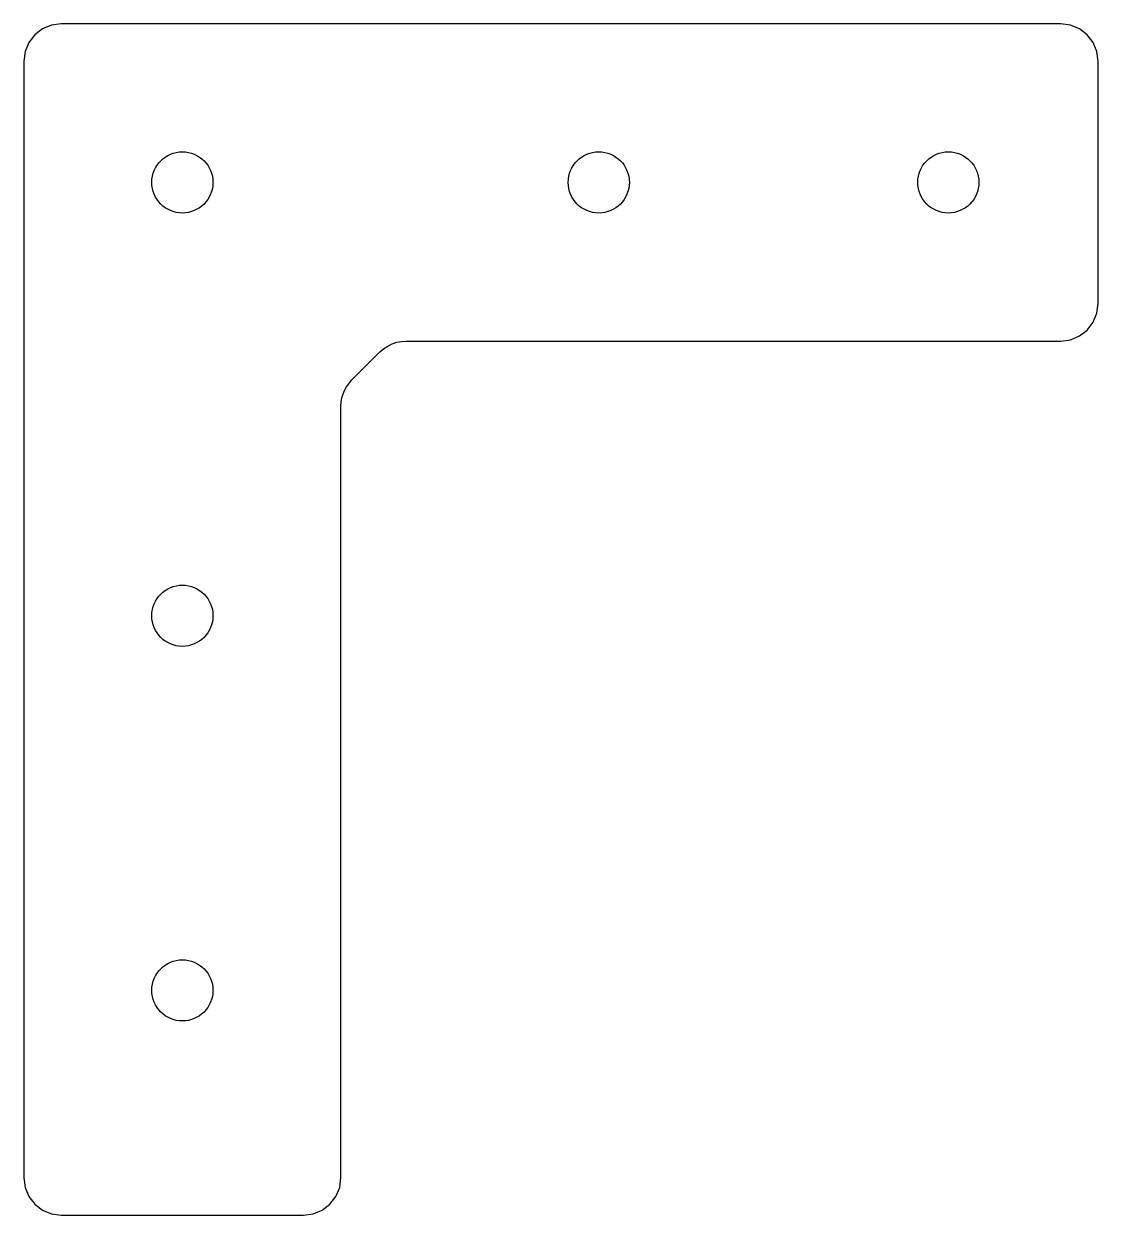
# Model space of a CAD drawing. Header units: millimetres. Extents: x 0 to 86, y 0 to 95.4.
import ezdxf

# ---------------------------------------------------------------- set-up
doc = ezdxf.new("R2010")
doc.units = ezdxf.units.MM

msp = doc.modelspace()

# ---------------------------------------------------------------- linework, layer by layer
at = {"layer": 'CUT'}
msp.add_lwpolyline([(0, 3), (0.102, 2.224), (0.402, 1.5), (0.879, 0.879), (1.5, 0.402), (2.224, 0.102), (3, 0), (22.4, 0), (23.176, 0.102), (23.9, 0.402), (24.521, 0.879), (24.998, 1.5), (25.298, 2.224), (25.4, 3), (25.4, 64.757), (25.426, 65.149), (25.502, 65.534), (25.628, 65.905), (25.802, 66.257), (26.02, 66.584), (26.279, 66.879), (28.521, 69.121), (28.816, 69.38), (29.143, 69.598), (29.495, 69.772), (29.866, 69.898), (30.251, 69.974), (30.643, 70), (83.05, 70), (83.826, 70.102), (84.55, 70.402), (85.171, 70.879), (85.648, 71.5), (85.948, 72.224), (86.05, 73), (86.05, 92.4), (85.948, 93.176), (85.648, 93.9), (85.171, 94.521), (84.55, 94.998), (83.826, 95.298), (83.05, 95.4), (3, 95.4), (2.224, 95.298), (1.5, 94.998), (0.879, 94.521), (0.402, 93.9), (0.102, 93.176), (0, 92.4)], close=True, dxfattribs=at)
for centre in [(12.7, 82.7), (46.05, 82.7), (74.05, 82.7), (12.7, 48), (12.7, 18)]:
    msp.add_circle(centre, 2.45, dxfattribs=at)

doc.saveas('drawing.dxf')
